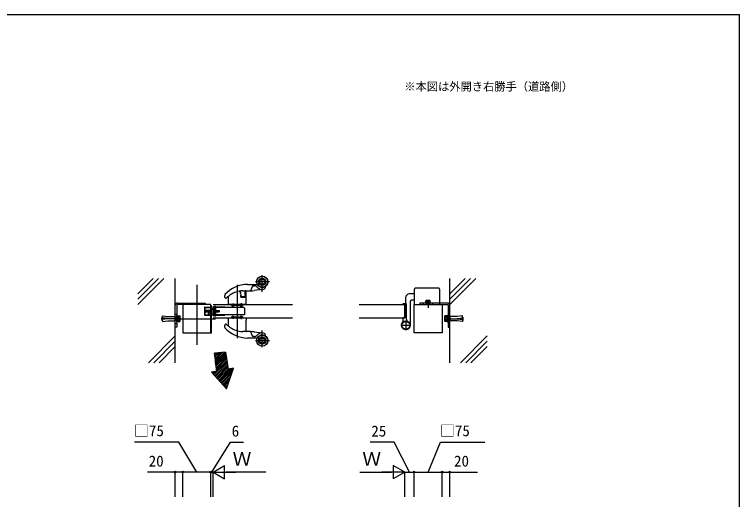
# Model space of a CAD drawing. Units: millimetres, scale not verified. Extents: x -875 to 875, y -1304 to 1298.
# Drawn here: x -92 to 875, y 599 to 1246 of the extents above; entities that cross this region are included whole.
import ezdxf
from ezdxf.enums import TextEntityAlignment as Align

# ---------------------------------------------------------------- set-up
doc = ezdxf.new("R2010")
doc.units = ezdxf.units.MM
doc.header["$LTSCALE"] = 6
for name, color, linetype in [('0-2_USER1', 3, 'Continuous'), ('0-7_YKK_A1', 4, 'Continuous'), ('0-8_YKK_D', 6, 'Continuous'), ('0-9_YKK_ZWAK', 7, 'Continuous'), ('0-A_YSS_K', 3, 'Continuous')]:
    doc.layers.add(name, color=color, linetype=linetype)
doc.styles.add('ＭＳ ゴシック', font='')
doc.styles.get('ＭＳ ゴシック').set_extended_font_data('MS Gothic')

msp = doc.modelspace()

# ---------------------------------------------------------------- linework, layer by layer
at = {"layer": '0-7_YKK_A1'}
for p, q in [((238.5, 875.911), (238.5, 898.15)), ((151.25, 885.1), (151.25, 805.1)), ((205, 885.052), (205, 814.121)), ((219, 885.85), (231.429, 885.85)), ((224.924, 882.791), (223.467, 878.056)), ((226.358, 883.85), (228.047, 883.85)), ((248.15, 889.35), (229.35, 889.35)), ((474, 880.6), (442.5, 880.6)), ((188.5, 868.981), (188.5, 871.173)), ((209.306, 877.004), (209.3, 877.003)), ((209.576, 873.845), (209.311, 876.882)), ((209.314, 876.937), (209.578, 873.92)), ((209.578, 873.92), (209.809, 871.28)), ((210, 869), (209.794, 871.354)), ((209.809, 871.28), (209.98, 869.328)), ((212.5, 877.35), (222.518, 877.35)), ((215.5, 876.35), (215.5, 875.467)), ((215.75, 876.6), (215.75, 870.35)), ((215.75, 870.35), (215.75, 869)), ((217, 870.35), (215.75, 870.35)), ((217, 870.35), (217, 876.85)), ((217, 858.85), (217, 870.35)), ((223.252, 877.35), (222.518, 877.35)), ((239.097, 878.986), (227.732, 877.618)), ((441.5, 873.1), (434.75, 873.1)), ((441.5, 858.85), (441.5, 879.6)), ((475, 879.6), (475, 858.85)), ((193.5, 858.85), (193.5, 869.754)), ((210, 869), (215.75, 869)), ((215.25, 869.1), (210.229, 869.1)), ((210.5, 860.587), (210.5, 856.564)), ((429.75, 868.1), (429.75, 860.1)), ((435.75, 862.6), (435.75, 831.35)), ((441.5, 864.6), (437.75, 864.6)), ((453.5, 858.85), (453.5, 860.85)), ((456.625, 861.65), (462.875, 861.65)), ((456.625, 861.65), (456.625, 860.85)), ((456.625, 860.85), (462.875, 860.85)), ((457.25, 864.25), (456.863, 864.027)), ((456.863, 862.25), (456.863, 864.027)), ((456.963, 861.65), (456.963, 862.25)), ((462.25, 864.25), (457.25, 864.25)), ((458.307, 862.25), (458.307, 864.027)), ((459.75, 865.006), (459.75, 854.534)), ((459.75, 858.85), (459.75, 860.85)), ((461.193, 862.25), (461.193, 864.027)), ((462.25, 864.25), (462.637, 864.027)), ((462.538, 861.65), (462.538, 862.25)), ((462.875, 861.65), (462.875, 860.85)), ((466, 858.85), (466, 860.85)), ((122.5, 828.85), (122.5, 858.35)), ((161.5, 855.1), (170, 855.1)), ((161.5, 855.1), (161.5, 845.1)), ((162, 855.6), (169.5, 855.6)), ((162, 855.1), (162, 845.1)), ((162.5, 851.1), (162.5, 849.105)), ((162.5, 851.1), (168.5, 851.1)), ((168.5, 850.9), (162.5, 850.9)), ((168.25, 848.66), (170.5, 851.287)), ((168.5, 851.1), (169.35, 851.1)), ((169.35, 850.9), (168.5, 850.9)), ((169.35, 851.1), (170.35, 852.1)), ((169.35, 851.1), (169.35, 849.1)), ((169.5, 855.6), (169.5, 844.6)), ((170, 852.407), (169.5, 851.907)), ((169.5, 851.907), (169.5, 848.293)), ((170, 855.1), (170, 845.1)), ((170.35, 852.1), (170.5, 852.1)), ((170.35, 852.1), (170.35, 848.1)), ((170.5, 857.85), (170.5, 821.1)), ((170.5, 851.287), (172.171, 853.238)), ((170.5, 852.1), (170.5, 848.1)), ((173, 858.85), (278.75, 858.85)), ((173, 856.35), (173.75, 856.35)), ((173, 843.85), (173, 856.35)), ((173.15, 852.1), (173, 852.1)), ((173.15, 852.1), (173.15, 848.1)), ((174.15, 851.1), (173.15, 852.1)), ((173.75, 843.85), (173.75, 856.35)), ((175, 855.35), (173.75, 855.35)), ((175, 854.85), (173.75, 854.85)), ((176.5, 851.1), (174.15, 851.1)), ((174.15, 851.1), (174.15, 849.1)), ((174.15, 850.9), (176.5, 850.9)), ((175, 852.6), (174.55, 852.6)), ((174.55, 847.6), (174.55, 852.6)), ((175, 856.3), (175, 843.9)), ((175.5, 856.3), (175, 856.3)), ((175, 852.6), (175, 854.85)), ((175.5, 843.9), (175.5, 856.3)), ((188.75, 855.35), (176.5, 855.35)), ((214.2, 854.85), (176.5, 854.85)), ((176.5, 851.1), (181, 851.1)), ((176.5, 850.9), (181, 850.9)), ((181, 851.1), (181, 849.1)), ((188.75, 854.85), (188.75, 855.35)), ((217, 858.85), (193.5, 858.85)), ((197.6, 858.85), (197.6, 858.35)), ((197.6, 858.35), (201.4, 858.35)), ((197.799, 857.79), (197.75, 858.35)), ((199.5, 860.364), (199.5, 856.564)), ((201.25, 858.35), (201.201, 857.79)), ((201.4, 858.35), (201.4, 858.85)), ((202.5, 858), (202.5, 858.85)), ((207.35, 857.85), (202.65, 857.85)), ((207.5, 858.85), (207.5, 858)), ((208.799, 857.79), (208.75, 858.35)), ((212.25, 858.35), (212.201, 857.79)), ((426, 859.25), (426, 859.6)), ((428.35, 859), (426.25, 859)), ((430, 860.1), (426.5, 860.1)), ((428.5, 841.35), (428.5, 858.85)), ((431, 838.821), (431, 859.1)), ((488.5, 828.85), (488.5, 858.35)), ((105, 842.35), (104.75, 842.1)), ((104.75, 842.1), (104.75, 838.1)), ((105, 842.35), (105, 837.85)), ((105, 842.35), (105.185, 842.328)), ((105.055, 841.254), (105.355, 843.725)), ((112.5, 840.35), (105.055, 841.254)), ((105.303, 841.224), (105.633, 843.944)), ((105.355, 843.725), (105.633, 843.944)), ((122.25, 843.1), (122.25, 837.1)), ((122.5, 842.85), (122.25, 843.1)), ((122.5, 846.35), (124.5, 846.35)), ((122.5, 837.35), (122.5, 842.85)), ((126.3, 843.853), (128.76, 843.853)), ((126.3, 841.976), (128.76, 841.976)), ((129.05, 843.35), (128.76, 843.853)), ((129.05, 836.85), (129.05, 843.35)), ((161.5, 845.1), (170, 845.1)), ((162, 844.6), (169.5, 844.6)), ((168.5, 849.3), (162.5, 849.3)), ((162.5, 849.1), (168.5, 849.1)), ((173, 846.35), (167.25, 846.35)), ((170, 846.1), (167.5, 846.1)), ((167.5, 846.1), (167.5, 845.6)), ((167.5, 845.6), (170, 845.6)), ((169.35, 849.3), (168.5, 849.3)), ((168.5, 849.1), (169.35, 849.1)), ((169.35, 849.1), (170.35, 848.1)), ((169.5, 848.293), (170, 847.793)), ((170.35, 848.1), (170.5, 848.1)), ((173.15, 848.1), (173, 848.1)), ((173.75, 843.85), (173, 843.85)), ((173, 841.35), (278.75, 841.35)), ((174.15, 849.1), (173.15, 848.1)), ((174.15, 849.3), (176.5, 849.3)), ((176.5, 849.1), (174.15, 849.1)), ((174.55, 847.6), (175, 847.6)), ((175, 844), (175, 847.6)), ((175, 843.9), (175.5, 843.9)), ((176.5, 849.3), (181, 849.3)), ((176.5, 849.1), (181, 849.1)), ((215, 845.35), (176.5, 845.35)), ((176.5, 844.85), (188.75, 844.85)), ((188.75, 845.35), (188.75, 844.85)), ((193.5, 841.35), (217, 841.35)), ((193.5, 830.446), (193.5, 841.35)), ((197.75, 841.85), (197.799, 842.41)), ((199.5, 843.636), (199.5, 839.836)), ((201.201, 842.41), (201.25, 841.85)), ((202.5, 841.35), (202.5, 842.2)), ((207.35, 842.35), (202.65, 842.35)), ((207.5, 841.35), (207.5, 842.2)), ((208.6, 841.85), (208.6, 841.35)), ((212.4, 841.85), (208.6, 841.85)), ((208.75, 841.85), (208.799, 842.41)), ((210.5, 843.636), (210.5, 839.613)), ((212.201, 842.41), (212.25, 841.85)), ((212.4, 841.35), (212.4, 841.85)), ((217, 841.35), (217, 839.85)), ((367.878, 841.35), (428.5, 841.35)), ((428.35, 841.2), (426.25, 841.2)), ((481.95, 843.35), (482.24, 843.853)), ((481.95, 836.85), (481.95, 843.35)), ((484.7, 843.853), (482.24, 843.853)), ((484.7, 841.976), (482.24, 841.976)), ((488.5, 846.35), (486.5, 846.35)), ((488.5, 842.85), (488.75, 843.1)), ((488.5, 837.35), (488.5, 842.85)), ((488.75, 843.1), (488.75, 837.1)), ((498.5, 840.35), (505.945, 841.254)), ((505.645, 843.725), (505.367, 843.944)), ((505.697, 841.224), (505.367, 843.944)), ((505.945, 841.254), (505.645, 843.725)), ((506, 842.35), (505.815, 842.328)), ((506, 842.35), (506.25, 842.1)), ((506, 842.35), (506, 837.85)), ((506.25, 842.1), (506.25, 838.1)), ((130.05, 840.1), (103.846, 840.1)), ((104.75, 838.1), (105, 837.85)), ((105, 837.85), (105.185, 837.872)), ((112.5, 839.85), (105.055, 838.946)), ((105.055, 838.946), (105.355, 836.475)), ((105.303, 838.976), (105.633, 836.256)), ((105.355, 836.475), (105.633, 836.256)), ((105.634, 836.246), (112.666, 837.1)), ((112.5, 839.85), (112.5, 840.35)), ((112.666, 837.1), (122.25, 837.1)), ((122.5, 837.35), (122.25, 837.1)), ((124.5, 840.1), (122.5, 840.1)), ((122.5, 833.85), (124.5, 833.85)), ((126.3, 836.475), (125.3, 836.475)), ((126.25, 840.1), (176.25, 840.1)), ((126.3, 838.224), (128.76, 838.224)), ((129.05, 836.85), (128.76, 836.347)), ((217, 839.85), (217, 838.1)), ((217, 823.1), (217, 838.1)), ((426, 840.95), (426, 836.431)), ((430, 837.85), (430, 824.85)), ((480.95, 840.1), (507.154, 840.1)), ((481.95, 836.85), (482.24, 836.347)), ((484.7, 838.224), (482.24, 838.224)), ((484.7, 836.475), (485.7, 836.475)), ((486.5, 840.1), (488.5, 840.1)), ((488.5, 833.85), (486.5, 833.85)), ((488.5, 837.35), (488.75, 837.1)), ((498.334, 837.1), (488.75, 837.1)), ((505.366, 836.246), (498.334, 837.1)), ((498.5, 839.85), (498.5, 840.35)), ((498.5, 839.85), (505.945, 838.946)), ((505.697, 838.976), (505.367, 836.256)), ((505.645, 836.475), (505.367, 836.256)), ((505.945, 838.946), (505.645, 836.475)), ((506, 837.85), (505.815, 837.872)), ((506.25, 838.1), (506, 837.85)), ((188.5, 829.027), (188.5, 831.219)), ((222.518, 822.85), (212.5, 822.85)), ((222.518, 822.85), (223.252, 822.85)), ((223.467, 822.144), (224.924, 817.409)), ((227.732, 822.582), (239.097, 821.214)), ((238.5, 802.05), (238.5, 824.289)), ((423.5, 831.35), (436.5, 831.35)), ((231.429, 814.35), (219, 814.35)), ((228.047, 816.35), (226.358, 816.35)), ((229.35, 810.85), (248.15, 810.85)), ((189.752, 795.69), (174.836, 794.101)), ((176.095, 794.235), (174.97, 793.11)), ((178.608, 794.503), (175.236, 791.131)), ((181.121, 794.77), (175.502, 789.151)), ((183.634, 795.038), (175.766, 787.17)), ((186.146, 795.306), (176.03, 785.189)), ((188.659, 795.573), (176.292, 783.207)), ((189.876, 794.545), (176.554, 781.223)), ((190.104, 792.528), (176.815, 779.239)), ((190.343, 790.522), (177.075, 777.254)), ((190.593, 788.527), (177.334, 775.268)), ((190.853, 786.542), (177.592, 773.281)), ((191.124, 784.568), (177.85, 771.294)), ((191.406, 782.604), (174.126, 765.325)), ((191.697, 780.651), (175.192, 764.146)), ((191.999, 778.708), (176.257, 762.966)), ((192.311, 776.775), (177.323, 761.787)), ((192.633, 774.851), (178.388, 760.607)), ((198.367, 773.851), (181.585, 757.069)), ((190.923, 746.733), (200.357, 774.202)), ((200.357, 774.202), (192.971, 772.899)), ((177.984, 770.257), (170.813, 768.993)), ((190.923, 746.733), (170.813, 768.993)), ((171.111, 769.045), (170.929, 768.863)), ((173.837, 769.526), (171.995, 767.684)), ((176.562, 770.006), (173.061, 766.504)), ((192.964, 772.938), (179.454, 759.428)), ((195.642, 773.37), (180.52, 758.248)), ((200.04, 773.278), (182.651, 755.889)), ((198.866, 769.859), (183.716, 754.71)), ((197.691, 766.439), (184.782, 753.53)), ((196.517, 763.02), (185.847, 752.351)), ((195.342, 759.6), (186.913, 751.171)), ((194.168, 756.181), (187.979, 749.992)), ((192.993, 752.761), (189.044, 748.812)), ((191.819, 749.342), (190.11, 747.633))]:
    msp.add_line(p, q, dxfattribs=at)
for points in [[(215.5, 875.467), (215.5, 870.749), (215.5, 869.35)], [(125, 860.85), (162.5, 860.85), (162.5, 858.85), (125, 858.85)], [(486, 860.85), (448.5, 860.85), (448.5, 858.85), (486, 858.85)], [(456.863, 862.25), (462.637, 862.25), (462.637, 864.027)], [(458.226, 864.25), (458.8, 863.072), (459.75, 862.567)], [(461.274, 864.25), (460.7, 863.072), (459.75, 862.567)], [(124.5, 858.35), (124.5, 828.85), (122.5, 828.85)], [(170, 820.6), (168.5, 820.6), (168.5, 821.1), (170, 821.1), (170, 857.85), (170.5, 857.85)], [(169.5, 848.85), (169, 848.85), (169, 851.35), (169.5, 851.35)], [(176, 843.9), (176.5, 843.9), (176.5, 856.3), (176, 856.3), (175.5, 856.3)], [(175.5, 843.9), (176, 843.9), (176, 856.3)], [(208.6, 858.85), (208.6, 858.35), (212.4, 858.35), (212.4, 858.85)], [(215, 854.05), (215, 846.15), (215, 845.35)], [(367.878, 858.85), (428.5, 858.85), (428.5, 841.35)], [(486.5, 858.35), (486.5, 828.85), (488.5, 828.85)], [(105.634, 843.954), (112.666, 843.1), (122.25, 843.1)], [(125.3, 843.725), (126.3, 843.725), (126.3, 836.475)], [(126.3, 843.853), (126.3, 836.347), (128.76, 836.347)], [(167, 846.6), (167, 847.2), (168.25, 848.66)], [(175, 844), (174.4, 844), (173.75, 844)], [(201.4, 841.35), (201.4, 841.85), (197.6, 841.85), (197.6, 841.35)], [(484.7, 843.853), (484.7, 836.347), (482.24, 836.347)], [(485.7, 843.725), (484.7, 843.725), (484.7, 836.475)], [(505.366, 843.954), (498.334, 843.1), (488.75, 843.1)]]:
    msp.add_lwpolyline(points, dxfattribs=at)
for points in [[(132.5, 821.35), (170, 821.35), (170, 858.85), (132.5, 858.85)], [(478.5, 821.35), (441, 821.35), (441, 858.85), (478.5, 858.85)], [(124.5, 835.85), (124.5, 844.35), (125.3, 844.35), (125.3, 835.85)], [(486.5, 835.85), (486.5, 844.35), (485.7, 844.35), (485.7, 835.85)]]:
    msp.add_lwpolyline(points, close=True, dxfattribs=at)
for centre, radius in [((238.5, 889.35), 7.5), ((238.5, 889.35), 7.35), ((238.5, 889.35), 4.854), ((238.5, 889.35), 3.312), ((430, 831.35), 5.75), ((430, 831.35), 5.173), ((238.5, 810.85), 7.5), ((238.5, 810.85), 7.35), ((238.5, 810.85), 4.854), ((238.5, 810.85), 3.312)]:
    msp.add_circle(centre, radius, dxfattribs=at)
for centre, radius, start, end in [((219, 845.85), 40, 90.00041, 138.8719), ((226.358, 882.35), 1.5, 90, 162.89708), ((228.047, 878.85), 5, 39.77031, 90), ((231.429, 885.1), 0.75, 31.00806, 89.99901), ((238.5, 887.55), 8.6, 219.77031, 270), ((238.5, 889.35), 7.5, 211.00806, 297.32214), ((238.5, 889.35), 7.5, 261.17985, 278.82015), ((238.5, 883.95), 5, 276.85992, 332.99743), ((242.287, 882.02), 0.75, 332.99743, 117.32214), ((442.5, 879.6), 1, 90, 180), ((474, 879.6), 1, 0, 90), ((190, 871.173), 1.5, 138.8714, 180), ((218.086, 838.429), 40, 111.86371, 132.59171), ((212.5, 852.35), 25, 90.00002, 111.86372), ((209.062, 876.86), 0.25, 5, 97.98573), ((208.318, 876.85), 1, 5, 16.92345), ((217, 876.35), 1.5, 138.18969, 180), ((216.5, 876.6), 0.75, 90, 180), ((216.5, 876.85), 0.5, 0, 90), ((222.511, 878.35), 1, 270, 330), ((223.252, 914.85), 37.5, 270, 276.85992), ((222.511, 878.35), 1, 330, 342.89708), ((238.5, 883.95), 5, 270, 276.85992), ((434.75, 868.1), 5, 90, 180), ((125, 858.35), 2.5, 90, 180), ((189.999, 868.977), 1.498, 179.8597, 312.73203), ((194, 869.754), 0.5, 141.82148, 180), ((210.229, 869.35), 0.25, 185, 270), ((215.25, 869.35), 0.25, 270, 0), ((437.75, 862.6), 2, 90, 180), ((457.585, 862.972), 1.278, 55.61575, 124.38425), ((459.75, 859.473), 4.777, 72.41205, 107.58795), ((461.915, 862.972), 1.278, 55.61575, 124.38425), ((486, 858.35), 2.5, 0, 90), ((125, 858.35), 0.5, 90, 180), ((162, 855.1), 0.5, 90, 180), ((173.5, 852.1), 1.75, 106.60155, 139.42544), ((198.446, 857.847), 0.65, 185, 254.11915), ((199.5, 861.55), 4.5, 254.11915, 285.88085), ((200.554, 857.847), 0.65, 285.88085, 355), ((202.65, 858), 0.15, 180, 270), ((207.35, 858), 0.15, 270, 0), ((209.446, 857.847), 0.65, 185, 254.11915), ((210.5, 861.55), 4.5, 254.11915, 285.88085), ((211.554, 857.847), 0.65, 285.88085, 355), ((214.2, 854.05), 0.8, 0, 90), ((426.5, 859.6), 0.5, 90, 180), ((426.25, 859.25), 0.25, 180, 270), ((428.35, 858.85), 0.15, 0, 90), ((430, 859.1), 1, 0, 90), ((486, 858.35), 0.5, 0, 90), ((122.84, 840.1), 6.21, 342.41205, 17.58795), ((127.389, 842.915), 1.661, 325.61575, 34.38425), ((162, 845.1), 0.5, 180, 270), ((167.25, 846.6), 0.25, 180, 270), ((198.446, 842.353), 0.65, 105.88085, 175), ((199.5, 838.65), 4.5, 74.11915, 105.88085), ((200.554, 842.353), 0.65, 5, 74.11915), ((202.65, 842.2), 0.15, 90, 180), ((207.35, 842.2), 0.15, 0, 90), ((209.446, 842.353), 0.65, 105.88085, 175), ((210.5, 838.65), 4.5, 74.11915, 105.88085), ((211.554, 842.353), 0.65, 5, 74.11915), ((426.25, 840.95), 0.25, 90, 180), ((428.35, 841.35), 0.15, 270, 0), ((483.611, 842.915), 1.661, 145.61575, 214.38425), ((488.16, 840.1), 6.21, 162.41205, 197.58795), ((127.389, 837.285), 1.661, 325.61575, 34.38425), ((189.999, 831.223), 1.498, 47.26797, 180.1403), ((218.086, 861.771), 40, 227.40829, 248.13629), ((430, 831.35), 5.75, 141.98772, 64.89722), ((423.5, 836.431), 2.5, 321.98772, 0), ((433.5, 838.821), 2.5, 180.00002, 244.89722), ((483.611, 837.285), 1.661, 145.61575, 214.38425), ((190, 829.027), 1.5, 180, 221.1286), ((219, 854.35), 40, 221.1281, 269.99959), ((194, 830.446), 0.5, 180, 218.17852), ((212.5, 847.85), 25, 248.13628, 269.99998), ((216.5, 823.1), 0.5, 354.60366, 0), ((217.4, 823.35), 0.5, 216.44456, 270), ((222.511, 821.85), 1, 30, 90), ((223.252, 785.35), 37.5, 83.14008, 90), ((222.511, 821.85), 1, 17.10292, 30), ((170, 821.1), 0.5, 270, 0), ((226.358, 817.85), 1.5, 197.10292, 270), ((228.047, 821.35), 5, 270, 320.22969), ((231.429, 815.1), 0.75, 270.00099, 328.99194), ((238.5, 812.65), 8.6, 90, 140.22969), ((238.5, 810.85), 7.5, 62.67786, 148.99194), ((238.5, 810.85), 7.5, 81.17985, 98.82015), ((238.5, 816.25), 5, 83.14008, 90), ((238.5, 816.25), 5, 27.00257, 83.14008), ((242.287, 818.18), 0.75, 242.67786, 27.00257), ((-3822.561, 254.309), 4033.679, 7.34884, 7.69047), ((524.5, 831.35), 336.642, 186.08068, 189.99886)]:
    msp.add_arc(centre, radius, start, end, dxfattribs=at)
at = {"layer": '0-8_YKK_D'}
for p, q in [((173, 635.6), (188.155, 644.35)), ((188.155, 626.85), (188.155, 644.35)), ((428.5, 635.6), (413.345, 644.35)), ((413.345, 644.35), (413.345, 626.85)), ((122.5, 602.6), (122.5, 636.6)), ((132.5, 602.6), (132.5, 636.6)), ((132.5, 602.6), (132.5, 636.6)), ((170, 635.6), (132.5, 635.6)), ((170, 635.6), (165.7, 635.6)), ((170, 602.6), (170, 636.6)), ((170, 602.6), (170, 636.6)), ((173, 635.6), (170, 635.6)), ((173, 635.6), (170, 635.6)), ((173, 602.6), (173, 636.6)), ((173, 602.6), (173, 636.6)), ((173, 635.6), (177.3, 635.6)), ((173, 635.6), (188.155, 626.85)), ((173, 635.6), (203.311, 635.6)), ((243.122, 635.6), (190.5, 635.6)), ((368.5, 635.6), (411, 635.6)), ((428.5, 635.6), (398.189, 635.6)), ((428.5, 635.6), (413.345, 626.85)), ((428.5, 602.6), (428.5, 636.6)), ((428.5, 602.6), (428.5, 636.6)), ((428.5, 635.6), (441, 635.6)), ((441, 602.6), (441, 636.6)), ((441, 602.6), (441, 636.6)), ((441, 635.6), (478.5, 635.6)), ((478.5, 602.6), (478.5, 636.6)), ((478.5, 602.6), (478.5, 636.6)), ((488.5, 602.6), (488.5, 636.6))]:
    msp.add_line(p, q, dxfattribs=at)
for points in [[(151.25, 635.6), (127.176, 675.6), (68.221, 675.6)], [(171.5, 635.6), (196.375, 675.6), (213.739, 675.6)], [(434.75, 635.6), (414.625, 675.6), (382.489, 675.6)], [(459.75, 635.6), (476.225, 675.6), (535.179, 675.6)], [(132.5, 635.6), (122.5, 635.6), (85.609, 635.6)], [(478.5, 635.6), (488.5, 635.6), (525.391, 635.6)]]:
    msp.add_lwpolyline(points, dxfattribs=at)
for centre in [(122.5, 635.6), (132.5, 635.6), (132.5, 635.6), (170, 635.6), (170, 635.6), (441, 635.6), (441, 635.6), (478.5, 635.6), (478.5, 635.6), (488.5, 635.6)]:
    msp.add_circle(centre, 1.075, dxfattribs=at)
at = {"layer": '0-9_YKK_ZWAK'}
msp.add_line((-875, 1245.6), (875, 1245.6), dxfattribs=at)
msp.add_lwpolyline([(-875, -1304.4), (875, -1304.4), (875, 1245.6)], dxfattribs=at)
at = {"layer": '0-A_YSS_K'}
for p, q in [((72.5, 873.152), (93.198, 893.85)), ((72.5, 866.081), (100.269, 893.85)), ((72.5, 859.01), (107.34, 893.85)), ((122.5, 781.35), (122.5, 893.85)), ((488.5, 781.35), (488.5, 893.85)), ((488.5, 873.152), (509.198, 893.85)), ((488.5, 866.081), (516.269, 893.85)), ((488.5, 859.01), (523.34, 893.85)), ((86.764, 781.35), (122.5, 817.086)), ((502.764, 781.35), (538.5, 817.086)), ((93.835, 781.35), (122.5, 810.015)), ((100.906, 781.35), (122.5, 802.944)), ((509.835, 781.35), (538.5, 810.015)), ((516.906, 781.35), (538.5, 802.944))]:
    msp.add_line(p, q, dxfattribs=at)

# ---------------------------------------------------------------- texts
at = {"layer": '0-2_USER1', "style": 'ＭＳ ゴシック'}
msp.add_text('※本図は外開き右勝手（道路側）', height=11, dxfattribs=at).set_placement((427.955, 1140.702), align=Align.BOTTOM_LEFT)
at = {"layer": '0-8_YKK_D', "style": 'ＭＳ ゴシック'}
for s, height, p in [('□75', 14.66, (67.471, 679.055)), ('6', 14.66, (197.784, 678.6)), ('25', 14.66, (384.011, 678.6)), ('□75', 14.66, (475.475, 679.055)), ('20', 14.66, (87.132, 638.6)), ('Ｗ', 18.33, (199.055, 638.6)), ('Ｗ', 18.33, (371.994, 638.6)), ('20', 14.66, (494.323, 638.6))]:
    msp.add_text(s, height=height, dxfattribs=at).set_placement(p, align=Align.BOTTOM_LEFT)

doc.saveas('drawing.dxf')
